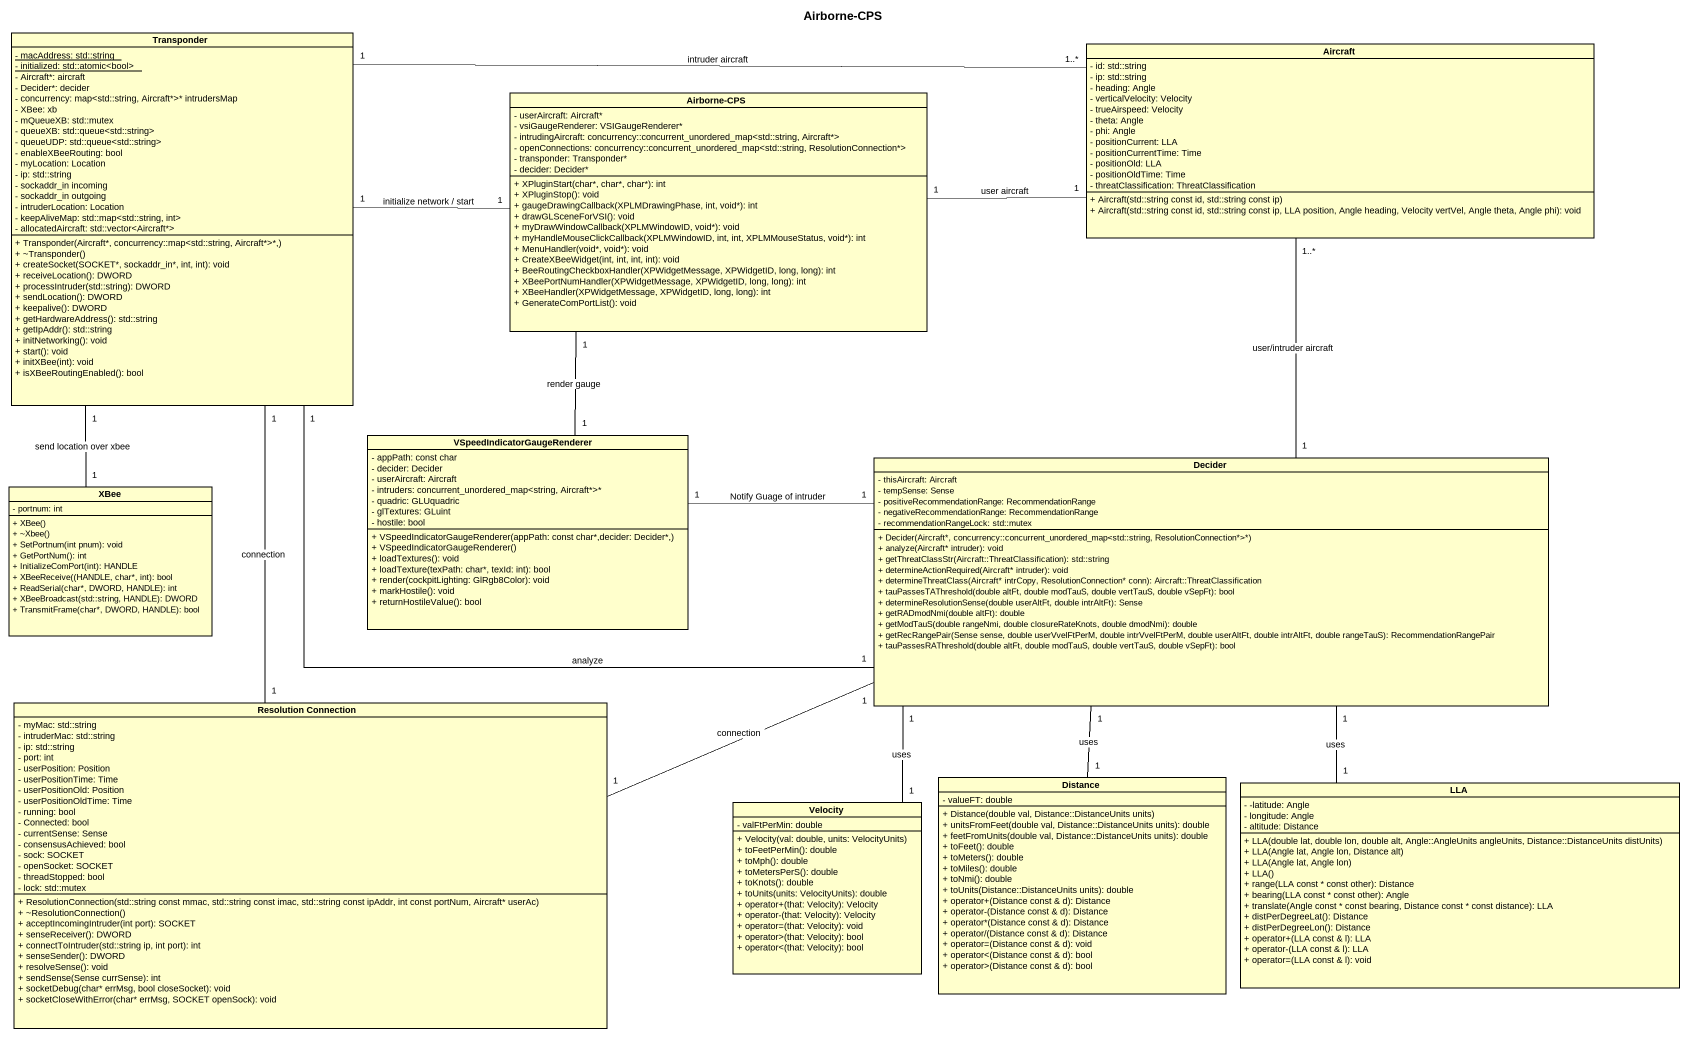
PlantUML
@startuml
title Airborne-CPS
hide circle
hide empty members
skinparam classAttributeIconSize 0
class Transponder {
  {static} - macAddress: std::string
  {static} - initialized: std::atomic<bool>
  - Aircraft*: aircraft
  - Decider*: decider
  - concurrency: map<std::string, Aircraft*>* intrudersMap
  - XBee: xb
  - mQueueXB: std::mutex
  - queueXB: std::queue<std::string>
  - queueUDP: std::queue<std::string>
  - enableXBeeRouting: bool
  - myLocation: Location
  - ip: std::string
  - sockaddr_in incoming
  - sockaddr_in outgoing
  - intruderLocation: Location
  - keepAliveMap: std::map<std::string, int>
  - allocatedAircraft: std::vector<Aircraft*>
  + Transponder(Aircraft*, concurrency::map<std::string, Aircraft*>*,)
  + ~Transponder()
  + createSocket(SOCKET*, sockaddr_in*, int, int): void
  + receiveLocation(): DWORD
  + processIntruder(std::string): DWORD
  + sendLocation(): DWORD
  + keepalive(): DWORD
  + getHardwareAddress(): std::string
  + getIpAddr(): std::string
  + initNetworking(): void
  + start(): void
  + initXBee(int): void
  + isXBeeRoutingEnabled(): bool
}
class Aircraft {
  - id: std::string
  - ip: std::string
  - heading: Angle
  - verticalVelocity: Velocity
  - trueAirspeed: Velocity
  - theta: Angle
  - phi: Angle
  - positionCurrent: LLA
  - positionCurrentTime: Time
  - positionOld: LLA
  - positionOldTime: Time
  - threatClassification: ThreatClassification
  + Aircraft(std::string const id, std::string const ip)
  + Aircraft(std::string const id, std::string const ip, LLA position, Angle heading, Velocity vertVel, Angle theta, Angle phi): void
}
class "Airborne-CPS" as Airborne_CPS {
  - userAircraft: Aircraft*
  - vsiGaugeRenderer: VSIGaugeRenderer*
  - intrudingAircraft: concurrency::concurrent_unordered_map<std::string, Aircraft*>
  - openConnections: concurrency::concurrent_unordered_map<std::string, ResolutionConnection*>
  - transponder: Transponder*
  - decider: Decider*
  + XPluginStart(char*, char*, char*): int
  + XPluginStop(): void
  + gaugeDrawingCallback(XPLMDrawingPhase, int, void*): int
  + drawGLSceneForVSI(): void
  + myDrawWindowCallback(XPLMWindowID, void*): void
  + myHandleMouseClickCallback(XPLMWindowID, int, int, XPLMMouseStatus, void*): int
  + MenuHandler(void*, void*): void
  + CreateXBeeWidget(int, int, int, int): void
  + BeeRoutingCheckboxHandler(XPWidgetMessage, XPWidgetID, long, long): int
  + XBeePortNumHandler(XPWidgetMessage, XPWidgetID, long, long): int
  + XBeeHandler(XPWidgetMessage, XPWidgetID, long, long): int
  + GenerateComPortList(): void
}
class VSpeedIndicatorGaugeRenderer {
  - appPath: const char
  - decider: Decider
  - userAircraft: Aircraft
  - intruders: concurrent_unordered_map<string, Aircraft*>*
  - quadric: GLUquadric
  - glTextures: GLuint
  - hostile: bool
  + VSpeedIndicatorGaugeRenderer(appPath: const char*,decider: Decider*,)
  + VSpeedIndicatorGaugeRenderer()
  + loadTextures(): void
  + loadTexture(texPath: char*, texId: int): bool
  + render(cockpitLighting: GlRgb8Color): void
  + markHostile(): void
  + returnHostileValue(): bool
}
class Decider {
  - thisAircraft: Aircraft
  - tempSense: Sense
  - positiveRecommendationRange: RecommendationRange
  - negativeRecommendationRange: RecommendationRange
  - recommendationRangeLock: std::mutex
  + Decider(Aircraft*, concurrency::concurrent_unordered_map<std::string, ResolutionConnection*>*)
  + analyze(Aircraft* intruder): void
  + getThreatClassStr(Aircraft::ThreatClassification): std::string
  + determineActionRequired(Aircraft* intruder): void
  + determineThreatClass(Aircraft* intrCopy, ResolutionConnection* conn): Aircraft::ThreatClassification
  + tauPassesTAThreshold(double altFt, double modTauS, double vertTauS, double vSepFt): bool
  + determineResolutionSense(double userAltFt, double intrAltFt): Sense
  + getRADmodNmi(double altFt): double
  + getModTauS(double rangeNmi, double closureRateKnots, double dmodNmi): double
  + getRecRangePair(Sense sense, double userVvelFtPerM, double intrVvelFtPerM, double userAltFt, double intrAltFt, double rangeTauS): RecommendationRangePair
  + tauPassesRAThreshold(double altFt, double modTauS, double vertTauS, double vSepFt): bool
}
class XBee {
  - portnum: int
  + XBee()
  + ~Xbee()
  + SetPortnum(int pnum): void
  + GetPortNum(): int
  + InitializeComPort(int): HANDLE
  + XBeeReceive((HANDLE, char*, int): bool
  + ReadSerial(char*, DWORD, HANDLE): int
  + XBeeBroadcast(std::string, HANDLE): DWORD
  + TransmitFrame(char*, DWORD, HANDLE): bool
}
class "Resolution Connection" as Resolution_Connection {
  - myMac: std::string
  - intruderMac: std::string
  - ip: std::string
  - port: int
  - userPosition: Position
  - userPositionTime: Time
  - userPositionOld: Position
  - userPositionOldTime: Time
  - running: bool
  - Connected: bool
  - currentSense: Sense
  - consensusAchieved: bool
  - sock: SOCKET
  - openSocket: SOCKET
  - threadStopped: bool
  - lock: std::mutex
  + ResolutionConnection(std::string const mmac, std::string const imac, std::string const ipAddr, int const portNum, Aircraft* userAc)
  + ~ResolutionConnection()
  + acceptIncomingIntruder(int port): SOCKET
  + senseReceiver(): DWORD
  + connectToIntruder(std::string ip, int port): int
  + senseSender(): DWORD
  + resolveSense(): void
  + sendSense(Sense currSense): int
  + socketDebug(char* errMsg, bool closeSocket): void
  + socketCloseWithError(char* errMsg, SOCKET openSock): void
}
class Distance {
  - valueFT: double
  + Distance(double val, Distance::DistanceUnits units)
  + unitsFromFeet(double val, Distance::DistanceUnits units): double
  + feetFromUnits(double val, Distance::DistanceUnits units): double
  + toFeet(): double
  + toMeters(): double
  + toMiles(): double
  + toNmi(): double
  + toUnits(Distance::DistanceUnits units): double
  + operator+(Distance const & d): Distance
  + operator-(Distance const & d): Distance
  + operator*(Distance const & d): Distance
  + operator/(Distance const & d): Distance
  + operator=(Distance const & d): void
  + operator<(Distance const & d): bool
  + operator>(Distance const & d): bool
}
class Velocity {
  - valFtPerMin: double
  + Velocity(val: double, units: VelocityUnits)
  + toFeetPerMin(): double
  + toMph(): double
  + toMetersPerS(): double
  + toKnots(): double
  + toUnits(units: VelocityUnits): double
  + operator+(that: Velocity): Velocity
  + operator-(that: Velocity): Velocity
  + operator=(that: Velocity): void
  + operator>(that: Velocity): bool
  + operator<(that: Velocity): bool
}
class LLA {
  - -latitude: Angle
  - longitude: Angle
  - altitude: Distance
  + LLA(double lat, double lon, double alt, Angle::AngleUnits angleUnits, Distance::DistanceUnits distUnits)
  + LLA(Angle lat, Angle lon, Distance alt)
  + LLA(Angle lat, Angle lon)
  + LLA()
  + range(LLA const * const other): Distance
  + bearing(LLA const * const other): Angle
  + translate(Angle const * const bearing, Distance const * const distance): LLA
  + distPerDegreeLat(): Distance
  + distPerDegreeLon(): Distance
  + operator+(LLA const & l): LLA
  + operator-(LLA const & l): LLA
  + operator=(LLA const & l): void
}
Transponder "1" -right- "1" Decider : analyze
Transponder "1" -- "1" XBee : send location over xbee
Transponder "1" -- "1" Resolution_Connection : connection
Aircraft "1..*" -left- "1" Transponder : intruder aircraft
Aircraft "1..*" -- "1" Decider : user/intruder aircraft
Airborne_CPS "1" -left- "1" Transponder : initialize network / start
Airborne_CPS "1" -right- "1" Aircraft : user aircraft
Airborne_CPS "1" -- "1" VSpeedIndicatorGaugeRenderer : render gauge
Decider "1" -left- "1" VSpeedIndicatorGaugeRenderer : Notify Guage of intruder
Decider "1" -left- "1" Resolution_Connection : connection
Decider "1" -- "1" Distance : uses
Decider "1" -- "1" Velocity : uses
Decider "1" -- "1" LLA : uses
@enduml
